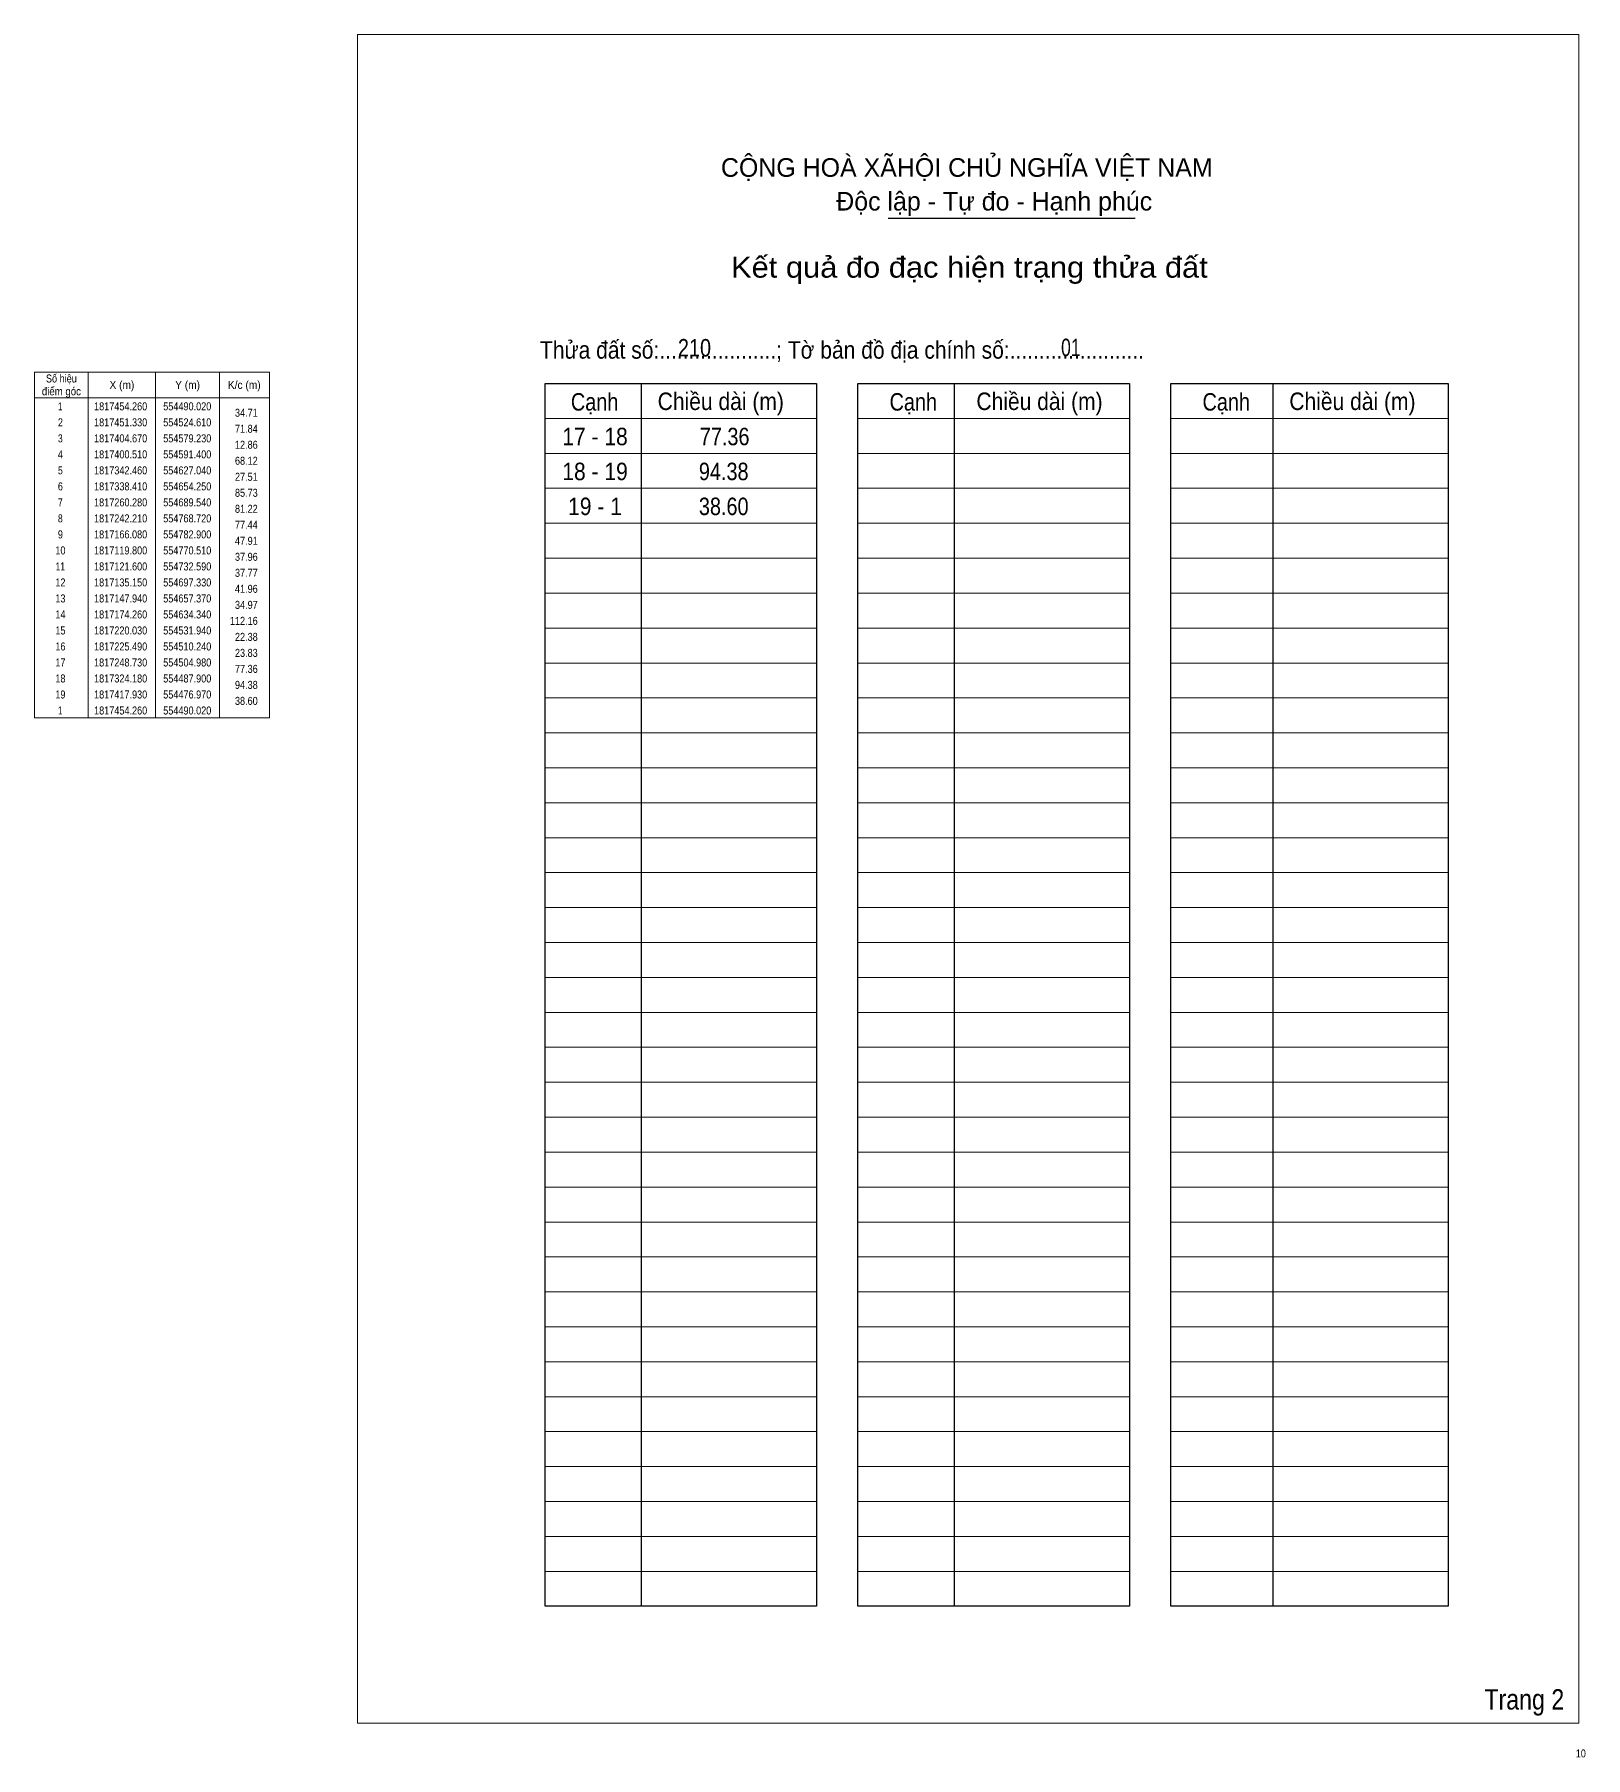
# Model space of a CAD drawing. Header units: metres. Extents: x 552190 to 554841, y 1816988 to 1819497.
# Drawn here: x 553872 to 554841, y 1818421 to 1819497 of the extents above; entities that cross this region are included whole.
import ezdxf
from ezdxf.enums import TextEntityAlignment as Align

# ---------------------------------------------------------------- set-up
doc = ezdxf.new("R2010")
doc.units = ezdxf.units.M
doc.header["$LTSCALE"] = 4.4
for name, color, linetype, lineweight in [('10', 7, 'Continuous', 13), ('30', 7, 'Continuous', 13), ('4', 7, 'Continuous', 13), ('63', 7, 'Continuous', 13)]:
    doc.layers.add(name, color=color, linetype=linetype, lineweight=lineweight)

msp = doc.modelspace()

# ---------------------------------------------------------------- linework, layer by layer
at = {"layer": '30', "lineweight": 25}
for p, q in [((554405.19, 1819382.45), (554559.42, 1819382.45)), ((554250.97, 1819279.2), (554250.97, 1818515.35)), ((554446.35, 1819279.2), (554446.35, 1818515.35)), ((554645.37, 1819279.2), (554645.37, 1818515.35))]:
    msp.add_line(p, q, dxfattribs=at)
at = {"layer": '30'}
for p, q in [((554190.95, 1819257.37), (554360.45, 1819257.37)), ((554386.33, 1819257.37), (554555.84, 1819257.37)), ((554581.72, 1819257.37), (554754.86, 1819257.37)), ((554190.95, 1819235.55), (554360.45, 1819235.55)), ((554386.33, 1819235.55), (554555.84, 1819235.55)), ((554581.72, 1819235.55), (554754.86, 1819235.55)), ((554190.95, 1819213.73), (554360.45, 1819213.73)), ((554386.33, 1819213.73), (554555.84, 1819213.73)), ((554581.72, 1819213.73), (554754.86, 1819213.73)), ((554190.95, 1819191.9), (554360.45, 1819191.9)), ((554386.33, 1819191.9), (554555.84, 1819191.9)), ((554581.72, 1819191.9), (554754.86, 1819191.9)), ((554190.95, 1819170.08), (554360.45, 1819170.08)), ((554386.33, 1819170.08), (554555.84, 1819170.08)), ((554581.72, 1819170.08), (554754.86, 1819170.08)), ((554190.95, 1819148.25), (554360.45, 1819148.25)), ((554386.33, 1819148.25), (554555.84, 1819148.25)), ((554581.72, 1819148.25), (554754.86, 1819148.25)), ((554190.95, 1819126.43), (554360.45, 1819126.43)), ((554386.33, 1819126.43), (554555.84, 1819126.43)), ((554581.72, 1819126.43), (554754.86, 1819126.43)), ((554190.95, 1819104.6), (554360.45, 1819104.6)), ((554386.33, 1819104.6), (554555.84, 1819104.6)), ((554581.72, 1819104.6), (554754.86, 1819104.6)), ((554190.95, 1819082.78), (554360.45, 1819082.78)), ((554386.33, 1819082.78), (554555.84, 1819082.78)), ((554581.72, 1819082.78), (554754.86, 1819082.78)), ((554190.95, 1819060.96), (554360.45, 1819060.96)), ((554386.33, 1819060.96), (554555.84, 1819060.96)), ((554581.72, 1819060.96), (554754.86, 1819060.96)), ((554190.95, 1819039.13), (554360.45, 1819039.13)), ((554386.33, 1819039.13), (554555.84, 1819039.13)), ((554581.72, 1819039.13), (554754.86, 1819039.13)), ((554190.95, 1819017.31), (554360.45, 1819017.31)), ((554386.33, 1819017.31), (554555.84, 1819017.31)), ((554581.72, 1819017.31), (554754.86, 1819017.31)), ((554190.95, 1818995.48), (554360.45, 1818995.48)), ((554386.33, 1818995.48), (554555.84, 1818995.48)), ((554581.72, 1818995.48), (554754.86, 1818995.48)), ((554190.95, 1818973.66), (554360.45, 1818973.66)), ((554386.33, 1818973.66), (554555.84, 1818973.66)), ((554581.72, 1818973.66), (554754.86, 1818973.66)), ((554190.95, 1818951.83), (554360.45, 1818951.83)), ((554386.33, 1818951.83), (554555.84, 1818951.83)), ((554581.72, 1818951.83), (554754.86, 1818951.83)), ((554190.95, 1818930.01), (554360.45, 1818930.01)), ((554386.33, 1818930.01), (554555.84, 1818930.01)), ((554581.72, 1818930.01), (554754.86, 1818930.01)), ((554190.95, 1818908.18), (554360.45, 1818908.18)), ((554386.33, 1818908.18), (554555.84, 1818908.18)), ((554581.72, 1818908.18), (554754.86, 1818908.18)), ((554190.95, 1818886.36), (554360.45, 1818886.36)), ((554386.33, 1818886.36), (554555.84, 1818886.36)), ((554581.72, 1818886.36), (554754.86, 1818886.36)), ((554190.95, 1818864.54), (554360.45, 1818864.54)), ((554386.33, 1818864.54), (554555.84, 1818864.54)), ((554581.72, 1818864.54), (554754.86, 1818864.54)), ((554190.95, 1818842.71), (554360.45, 1818842.71)), ((554386.33, 1818842.71), (554555.84, 1818842.71)), ((554581.72, 1818842.71), (554754.86, 1818842.71)), ((554190.95, 1818820.89), (554360.45, 1818820.89)), ((554386.33, 1818820.89), (554555.84, 1818820.89)), ((554581.72, 1818820.89), (554754.86, 1818820.89)), ((554190.95, 1818799.06), (554360.45, 1818799.06)), ((554386.33, 1818799.06), (554555.84, 1818799.06)), ((554581.72, 1818799.06), (554754.86, 1818799.06)), ((554190.95, 1818777.24), (554360.45, 1818777.24)), ((554386.33, 1818777.24), (554555.84, 1818777.24)), ((554581.72, 1818777.24), (554754.86, 1818777.24)), ((554190.95, 1818755.41), (554360.45, 1818755.41)), ((554386.33, 1818755.41), (554555.84, 1818755.41)), ((554581.72, 1818755.41), (554754.86, 1818755.41)), ((554190.95, 1818733.59), (554360.45, 1818733.59)), ((554386.33, 1818733.59), (554555.84, 1818733.59)), ((554581.72, 1818733.59), (554754.86, 1818733.59)), ((554190.95, 1818711.77), (554360.45, 1818711.77)), ((554386.33, 1818711.77), (554555.84, 1818711.77)), ((554581.72, 1818711.77), (554754.86, 1818711.77)), ((554190.95, 1818689.94), (554360.45, 1818689.94)), ((554386.33, 1818689.94), (554555.84, 1818689.94)), ((554581.72, 1818689.94), (554754.86, 1818689.94)), ((554190.95, 1818668.12), (554360.45, 1818668.12)), ((554386.33, 1818668.12), (554555.84, 1818668.12)), ((554581.72, 1818668.12), (554754.86, 1818668.12)), ((554190.95, 1818646.29), (554360.45, 1818646.29)), ((554386.33, 1818646.29), (554555.84, 1818646.29)), ((554581.72, 1818646.29), (554754.86, 1818646.29)), ((554190.95, 1818624.47), (554360.45, 1818624.47)), ((554386.33, 1818624.47), (554555.84, 1818624.47)), ((554581.72, 1818624.47), (554754.86, 1818624.47)), ((554190.95, 1818602.64), (554360.45, 1818602.64)), ((554386.33, 1818602.64), (554555.84, 1818602.64)), ((554581.72, 1818602.64), (554754.86, 1818602.64)), ((554190.95, 1818580.82), (554360.45, 1818580.82)), ((554386.33, 1818580.82), (554555.84, 1818580.82)), ((554581.72, 1818580.82), (554754.86, 1818580.82)), ((554190.95, 1818559), (554360.45, 1818559)), ((554386.33, 1818559), (554555.84, 1818559)), ((554581.72, 1818559), (554754.86, 1818559)), ((554190.95, 1818537.17), (554360.45, 1818537.17)), ((554386.33, 1818537.17), (554555.84, 1818537.17)), ((554581.72, 1818537.17), (554754.86, 1818537.17))]:
    msp.add_line(p, q, dxfattribs=at)
at = {"layer": '30', "lineweight": 25}
for points in [[(554190.95, 1819279.2), (554360.45, 1819279.2), (554360.45, 1818515.35), (554190.95, 1818515.35)], [(554386.33, 1819279.2), (554555.84, 1819279.2), (554555.84, 1818515.35), (554386.33, 1818515.35)], [(554581.72, 1819279.2), (554754.86, 1819279.2), (554754.86, 1818515.35), (554581.72, 1818515.35)]]:
    msp.add_lwpolyline(points, close=True, dxfattribs=at)
at = {"layer": '4'}
msp.add_lwpolyline([(554073.87, 1819497.25), (554836.52, 1819497.25), (554836.52, 1818442.41), (554073.87, 1818442.41)], close=True, dxfattribs=at)
at = {"layer": '63'}
for p, q in [((553905.76, 1819286.35), (553905.76, 1819070.35)), ((553947.76, 1819286.35), (553947.76, 1819070.35)), ((553987.76, 1819286.35), (553987.76, 1819070.35)), ((553872.16, 1819270.35), (554018.96, 1819270.35))]:
    msp.add_line(p, q, dxfattribs=at)
msp.add_lwpolyline([(553872.16, 1819286.35), (554018.96, 1819286.35), (554018.96, 1819070.35), (553872.16, 1819070.35)], close=True, dxfattribs=at)

# ---------------------------------------------------------------- texts
at = {"layer": '10'}
for s, width, p in [('210', 0.85, (554273.92, 1819296.09)), ('01', 0.75, (554513.16, 1819296.31))]:
    msp.add_text(s, height=10.91, dxfattribs=dict(at, width=width)).set_placement(p)
for s, width, p in [('17 - 18', 0.9, (554222.165, 1819240.65)), ('77.36', 0.85, (554303.095, 1819240.65)), ('18 - 19', 0.9, (554222.175, 1819218.83)), ('94.38', 0.85, (554302.52, 1819218.83)), ('19 - 1', 0.9, (554222.16, 1819197.01)), ('38.60', 0.85, (554302.52, 1819197.01))]:
    msp.add_text(s, height=10.91, dxfattribs=dict(at, width=width)).set_placement(p, align=Align.CENTER)
at = {"layer": '30'}
for s, p in [('CỘNG HOÀ XÃHỘI CHỦ NGHĨA VIỆT NAM', (554300.78, 1819408.33)), ('Độc lập - Tự đo - Hạnh phúc', (554372.76, 1819387.27))]:
    msp.add_text(s, height=11.64, dxfattribs=at).set_placement(p)
at = {"layer": '30', "width": 1.1}
msp.add_text('Kết quả đo đạc hiện trạng thửa đất', height=13.09, dxfattribs=at).set_placement((554455.9, 1819345.33), align=Align.CENTER)
at = {"layer": '30'}
for s, height, width, p in [('Thửa đất số:....................; Tờ bản đồ địa chính số:.......................', 10.91, 0.9, (554187.8, 1819294.73)), ('Cạnh', 10.91, 0.85, (554207.08, 1819262.29)), ('Chiều dài (m)', 10.91, 0.9, (554261.28, 1819262.65)), ('Cạnh', 10.91, 0.85, (554406.08, 1819262.29)), ('Chiều dài (m)', 10.91, 0.9, (554460.28, 1819262.65)), ('Cạnh', 10.91, 0.85, (554601.48, 1819262.29)), ('Chiều dài (m)', 10.91, 0.9, (554655.68, 1819262.65)), ('Trang 2', 12.73, 0.85, (554777.46, 1818450.85))]:
    msp.add_text(s, height=height, dxfattribs=dict(at, width=width)).set_placement(p)
at = {"layer": '63'}
for s, width, p in [('điểm góc', 0.9, (553888.965, 1819271.85)), ('Số hiệu', 0.85, (553888.955, 1819279.85)), ('X (m)', 0.95, (553926.76, 1819275.85)), ('Y (m)', 0.95, (553967.76, 1819275.85)), ('K/c (m)', 0.95, (554003.165, 1819275.85)), (' 1', 0.75, (553887.56, 1819262.45)), ('1817454.260', 0.85, (553925.96, 1819262.45)), ('554490.020', 0.85, (553967.555, 1819262.45)), (' 2', 0.85, (553887.56, 1819252.45)), ('1817451.330', 0.85, (553925.96, 1819252.45)), ('554524.610', 0.85, (553967.555, 1819252.45)), (' 3', 0.8, (553887.565, 1819242.45)), ('1817404.670', 0.85, (553925.96, 1819242.45)), ('554579.230', 0.85, (553967.555, 1819242.45)), (' 4', 0.85, (553887.56, 1819232.45)), ('1817400.510', 0.85, (553925.96, 1819232.45)), ('554591.400', 0.85, (553967.555, 1819232.45)), (' 5', 0.8, (553887.565, 1819222.45)), ('1817342.460', 0.85, (553925.96, 1819222.45)), ('554627.040', 0.85, (553967.555, 1819222.45)), (' 6', 0.85, (553887.565, 1819212.45)), ('1817338.410', 0.85, (553925.96, 1819212.45)), ('554654.250', 0.85, (553967.555, 1819212.45)), (' 7', 0.8, (553887.56, 1819202.45)), ('1817260.280', 0.85, (553925.96, 1819202.45)), ('554689.540', 0.85, (553967.555, 1819202.45)), (' 8', 0.8, (553887.56, 1819192.45)), ('1817242.210', 0.85, (553925.96, 1819192.45)), ('554768.720', 0.85, (553967.555, 1819192.45)), (' 9', 0.85, (553887.56, 1819182.45)), ('1817166.080', 0.85, (553925.96, 1819182.45)), ('554782.900', 0.85, (553967.555, 1819182.45)), (' 10', 0.85, (553887.555, 1819172.45)), ('1817119.800', 0.85, (553925.96, 1819172.45)), ('554770.510', 0.85, (553967.555, 1819172.45)), (' 11', 0.8, (553887.555, 1819162.45)), ('1817121.600', 0.85, (553925.96, 1819162.45)), ('554732.590', 0.85, (553967.555, 1819162.45)), (' 13', 0.85, (553887.56, 1819142.45)), (' 12', 0.85, (553887.565, 1819152.45)), ('1817135.150', 0.85, (553925.96, 1819152.45)), ('1817147.940', 0.85, (553925.96, 1819142.45)), ('554697.330', 0.85, (553967.555, 1819152.45)), ('554657.370', 0.85, (553967.555, 1819142.45)), (' 14', 0.85, (553887.555, 1819132.45)), ('1817174.260', 0.85, (553925.96, 1819132.45)), ('554634.340', 0.85, (553967.555, 1819132.45)), (' 15', 0.85, (553887.56, 1819122.45)), ('1817220.030', 0.85, (553925.96, 1819122.45)), ('554531.940', 0.85, (553967.555, 1819122.45)), (' 16', 0.85, (553887.56, 1819112.45)), ('1817225.490', 0.85, (553925.96, 1819112.45)), ('554510.240', 0.85, (553967.555, 1819112.45)), (' 17', 0.85, (553887.565, 1819102.45)), ('1817248.730', 0.85, (553925.96, 1819102.45)), ('554504.980', 0.85, (553967.555, 1819102.45)), (' 18', 0.85, (553887.565, 1819092.45)), ('1817324.180', 0.85, (553925.96, 1819092.45)), ('554487.900', 0.85, (553967.555, 1819092.45)), (' 19', 0.85, (553887.555, 1819082.45)), ('1817417.930', 0.85, (553925.96, 1819082.45)), ('554476.970', 0.85, (553967.555, 1819082.45)), (' 1', 0.75, (553887.56, 1819072.45)), ('1817454.260', 0.85, (553925.96, 1819072.45)), ('554490.020', 0.85, (553967.555, 1819072.45))]:
    msp.add_text(s, height=5, dxfattribs=dict(at, width=width)).set_placement(p, align=Align.CENTER)
at = {"layer": '63', "width": 0.85}
for s, p in [('34.71', (554011.56, 1819258.45)), ('71.84', (554011.56, 1819248.45)), ('68.12', (554011.56, 1819228.45)), ('12.86', (554011.56, 1819238.45)), ('27.51', (554011.56, 1819218.45)), ('85.73', (554011.56, 1819208.45)), ('81.22', (554011.56, 1819198.45)), ('77.44', (554011.56, 1819188.45)), ('47.91', (554011.56, 1819178.45)), ('37.96', (554011.56, 1819168.45)), ('37.77', (554011.56, 1819158.45)), ('41.96', (554011.56, 1819148.45)), ('34.97', (554011.56, 1819138.45)), ('112.16', (554011.56, 1819128.45)), ('22.38', (554011.56, 1819118.45)), ('23.83', (554011.56, 1819108.45)), ('94.38', (554011.56, 1819088.45)), ('77.36', (554011.56, 1819098.45)), ('38.60', (554011.56, 1819078.45)), (' 10', (554840.84, 1818420.96))]:
    msp.add_text(s, height=5, dxfattribs=at).set_placement(p, align=Align.RIGHT)

doc.saveas('drawing.dxf')
